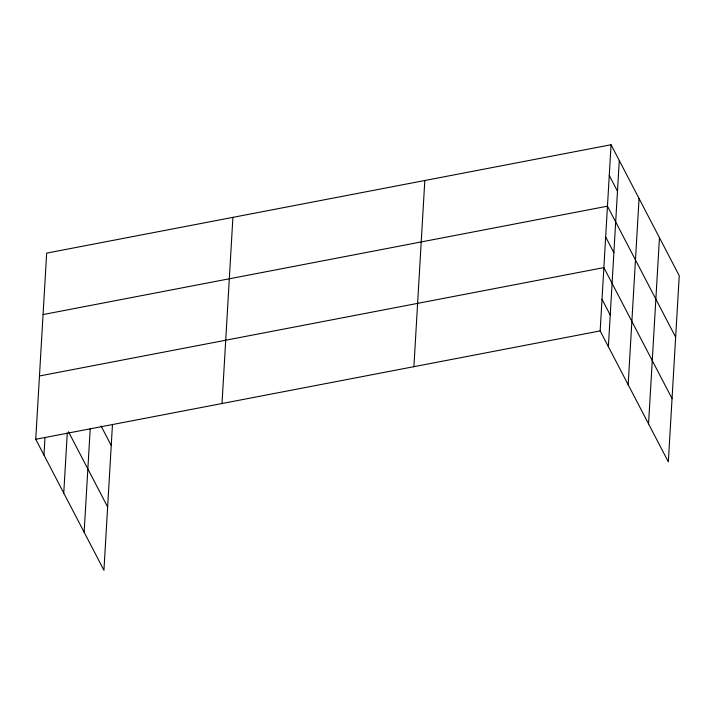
<?xml version="1.0" encoding="UTF-8"?>
<svg xmlns="http://www.w3.org/2000/svg" width="715" height="715" viewBox="0 0 715 715"><rect width="100%" height="100%" fill="white"/><g stroke="black" fill="none" stroke-linecap="round" stroke-linejoin="round"><path stroke-width="1.07" d="M112.461 424.683L103.934 570.257L35.75 439.287L46.663 253.119L611.066 144.743L679.25 275.713L668.337 461.881L600.162 330.911L611.066 144.743M43.964 455.062L44.982 437.598M63.751 493.073L67.273 433.058M84.138 532.246L90.233 428.356M222.008 403.519L232.911 217.351M413.905 366.67L424.817 180.502M608.376 346.686L619.279 160.518M628.163 384.697L639.067 198.538M648.55 423.87L659.462 237.702M43.061 314.555L607.473 206.179L675.648 337.149M39.459 375.983L603.871 267.607L672.046 398.586M35.75 439.287L600.162 330.911M609.269 175.461L617.483 191.236M605.668 236.897L613.881 252.672M602.012 299.263L610.226 315.038M101.092 426.033L111.236 445.525M68.479 431.735L107.643 506.962"/></g></svg>
